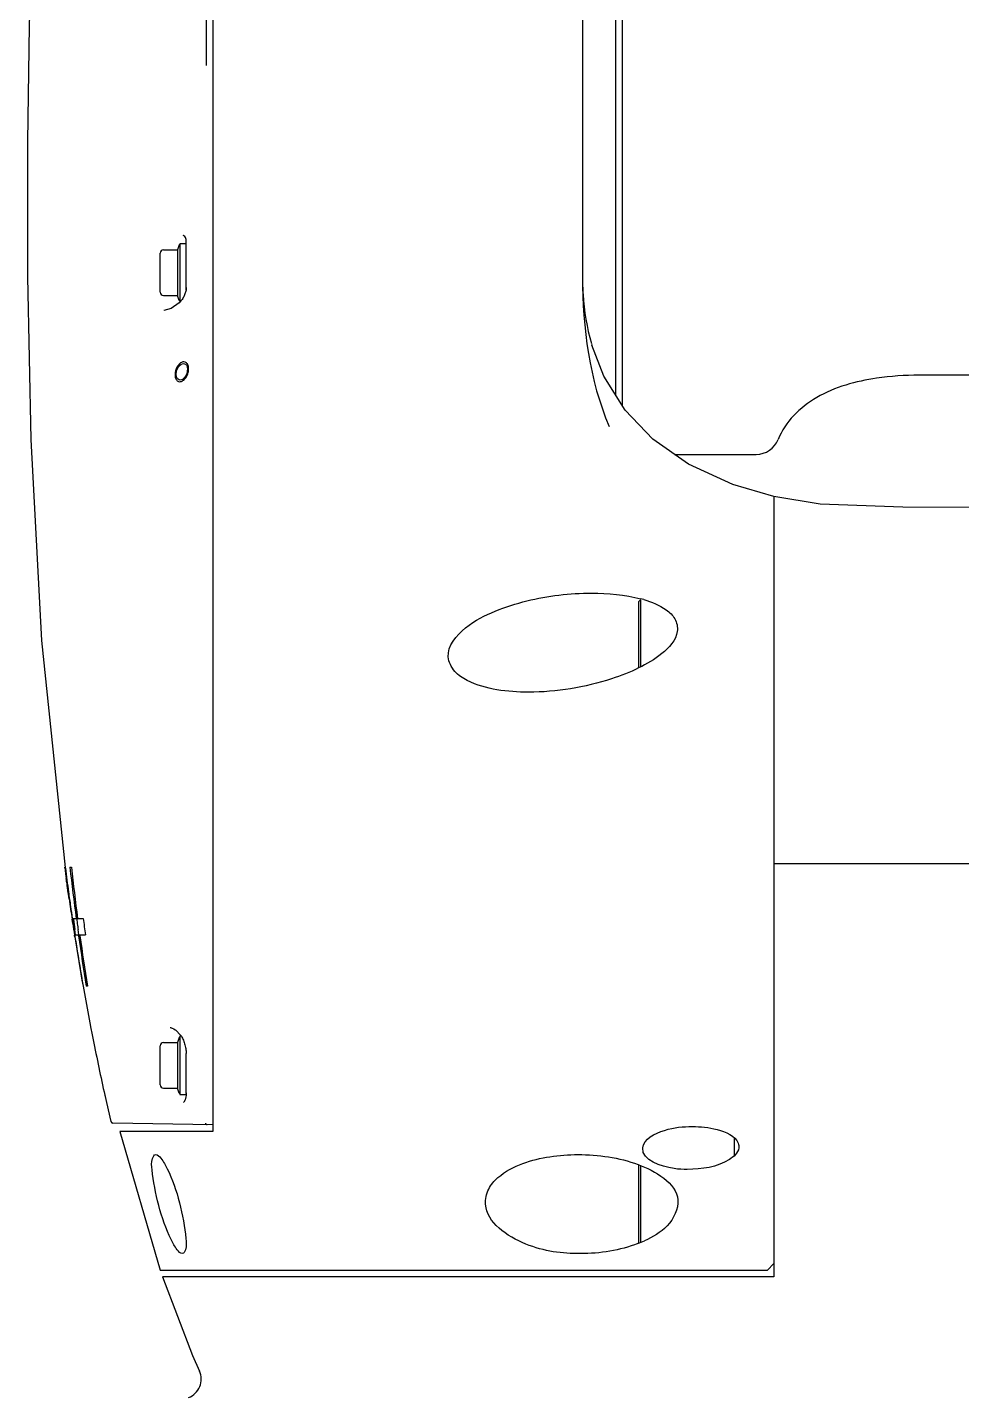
# Model space of a CAD drawing. Header units: millimetres. Extents: x 5828 to 6704, y 123 to 421.
# Drawn here: x 6346.54 to 6353.61, y 233.7 to 244.08 of the extents above; entities that cross this region are included whole.
import ezdxf

# ---------------------------------------------------------------- set-up
doc = ezdxf.new("R2010")
doc.units = ezdxf.units.MM
doc.layers.add('外形图', color=7, linetype='Continuous')

msp = doc.modelspace()

# ---------------------------------------------------------------- linework, layer by layer
at = {"layer": '外形图', "linetype": 'Continuous'}
for p, q in [((6350.9935, 251.5937), (6350.9935, 241.2948)), ((6351.0435, 251.5942), (6351.0435, 241.2145)), ((6347.9434, 251.4897), (6347.9434, 235.7185)), ((6350.7435, 249.9578), (6350.7435, 242.1856)), ((6347.8934, 244.6122), (6347.8934, 243.7877)), ((6347.6898, 242.4288), (6347.6761, 242.3911)), ((6347.7434, 242.4386), (6347.6934, 242.4386)), ((6347.6934, 242.4386), (6347.6934, 241.9986)), ((6347.7434, 242.4415), (6347.7434, 242.455)), ((6347.7434, 242.1458), (6347.7434, 242.4415)), ((6347.5459, 242.0711), (6347.5459, 242.3661)), ((6347.5709, 242.3911), (6347.6761, 242.3911)), ((6347.6761, 242.3911), (6347.6761, 242.0461)), ((6347.7434, 242.0891), (6347.7434, 242.1458)), ((6347.5709, 242.0461), (6347.6761, 242.0461)), ((6347.6888, 241.9919), (6347.6299, 241.9492)), ((6347.6898, 242.0085), (6347.6761, 242.0461)), ((6347.7021, 242.0051), (6347.6888, 241.9919)), ((6347.6934, 241.9986), (6347.6956, 241.9986)), ((6347.6299, 241.9492), (6347.5736, 241.933)), ((6347.5736, 241.933), (6347.5737, 241.933)), ((6350.8129, 241.6782), (6350.815, 241.6709)), ((6360.5936, 241.4436), (6353.2935, 241.4436)), ((6351.4412, 240.8436), (6352.0597, 240.8436)), ((6352.1935, 240.5253), (6352.1935, 234.6185)), ((6351.1685, 239.7286), (6351.1835, 239.7436)), ((6351.1685, 239.7286), (6351.1685, 239.228)), ((6351.1835, 239.7436), (6351.1835, 239.2352)), ((6367.0176, 237.7436), (6352.1935, 237.7436)), ((6346.8236, 237.7184), (6346.8268, 237.7184)), ((6346.8243, 237.7119), (6346.8236, 237.7184)), ((6346.8268, 237.7184), (6346.8276, 237.7122)), ((6346.8349, 237.6283), (6346.8344, 237.6323)), ((6346.8619, 237.7184), (6346.8733, 237.7184)), ((6346.8502, 237.5254), (6346.8421, 237.5811)), ((6346.849, 237.5297), (6346.8495, 237.5259)), ((6346.8562, 237.4787), (6346.849, 237.5297)), ((6346.8836, 237.2931), (6346.8788, 237.3248)), ((6346.88, 237.3298), (6346.8807, 237.3249)), ((6346.8807, 237.3249), (6346.8816, 237.3187)), ((6346.8872, 237.3309), (6346.9632, 237.3309)), ((6346.8883, 237.3242), (6346.8874, 237.3309)), ((6346.9054, 237.2059), (6346.8992, 237.2476)), ((6346.9306, 237.2059), (6346.9245, 237.2476)), ((6346.8981, 237.1998), (6346.8973, 237.2046)), ((6346.8981, 237.1999), (6346.8994, 237.1914)), ((6346.8994, 237.1914), (6346.8981, 237.1998)), ((6346.8994, 237.2002), (6346.9004, 237.1941)), ((6346.9054, 237.2059), (6346.9793, 237.2059)), ((6346.9283, 237.1985), (6346.9273, 237.2059)), ((6346.9375, 237.2059), (6346.9383, 237.2)), ((6346.9617, 236.8183), (6346.9617, 236.8183)), ((6346.962, 236.8183), (6346.9617, 236.8183)), ((6346.9617, 236.8183), (6347.0183, 236.5119)), ((6346.9956, 236.8184), (6346.9862, 236.8184)), ((6347.0183, 236.5119), (6347.0185, 236.5105)), ((6347.6274, 236.5025), (6347.6212, 236.5023)), ((6347.6298, 236.5023), (6347.6274, 236.5025)), ((6347.65, 236.4941), (6347.6595, 236.4881)), ((6347.6596, 236.488), (6347.6595, 236.4881)), ((6347.6596, 236.488), (6347.6646, 236.4844)), ((6347.6646, 236.4844), (6347.7003, 236.4474)), ((6347.5709, 236.3911), (6347.6761, 236.3911)), ((6347.6898, 236.4287), (6347.6761, 236.3911)), ((6347.6761, 236.3911), (6347.6761, 236.046)), ((6347.7064, 236.4386), (6347.6934, 236.4386)), ((6347.6934, 236.4386), (6347.6934, 235.9985)), ((6347.7216, 236.4087), (6347.7249, 236.4001)), ((6347.7249, 236.4001), (6347.728, 236.3913)), ((6347.728, 236.3913), (6347.7309, 236.3823)), ((6347.5459, 236.071), (6347.5459, 236.3661)), ((6347.7433, 236.3128), (6347.7434, 236.3081)), ((6347.7434, 236.2738), (6347.7434, 236.3081)), ((6347.7434, 236.0133), (6347.7434, 236.2738)), ((6347.127, 235.9921), (6347.1733, 235.793)), ((6347.127, 235.9921), (6347.1284, 235.9859)), ((6347.5709, 236.046), (6347.6761, 236.046)), ((6347.6898, 236.0084), (6347.6761, 236.046)), ((6347.6934, 235.9985), (6347.7427, 235.9985)), ((6347.7376, 235.9683), (6347.7344, 235.9575)), ((6347.7434, 236.0106), (6347.7433, 236.0045)), ((6347.7434, 236.007), (6347.7434, 236.0133)), ((6347.7257, 235.9404), (6347.7232, 235.938)), ((6347.7344, 235.9576), (6347.7257, 235.9404)), ((6347.9434, 235.7684), (6347.1876, 235.7815)), ((6347.9434, 235.7185), (6347.2414, 235.7185)), ((6347.2414, 235.7185), (6347.5457, 234.6685)), ((6351.8935, 235.5361), (6351.8935, 235.6685)), ((6351.1685, 235.4657), (6351.1685, 234.8737)), ((6351.1835, 235.4599), (6351.1835, 234.8795)), ((6352.1435, 234.6685), (6352.1935, 234.7185)), ((6347.5457, 234.6685), (6352.1435, 234.6685)), ((6352.1935, 234.6185), (6347.5629, 234.6185))]:
    msp.add_line(p, q, dxfattribs=at)
for points in [[(6346.6514, 246.7079), (6346.626, 246.1577), (6346.6001, 245.5399), (6346.5756, 244.8546), (6346.5547, 244.0866), (6346.5408, 243.2115), (6346.5404, 242.1878), (6346.5665, 240.9575), (6346.6472, 239.4361), (6346.8255, 237.7178)], [(6347.7413, 242.0871), (6347.7398, 242.0799), (6347.7379, 242.0728), (6347.7358, 242.0658), (6347.7334, 242.0587)], [(6347.7434, 242.1067), (6347.7432, 242.1012), (6347.7425, 242.0942), (6347.7413, 242.0871)], [(6347.712, 242.0171), (6347.7074, 242.011), (6347.7021, 242.0051)], [(6347.7334, 242.0587), (6347.7306, 242.0516), (6347.7276, 242.0444), (6347.7242, 242.0374), (6347.7204, 242.0304), (6347.7164, 242.0236), (6347.712, 242.0171)], [(6352.1935, 240.5254), (6351.8822, 240.6159), (6351.5466, 240.7698), (6351.2772, 240.9584), (6351.0654, 241.1793), (6350.9053, 241.4364), (6350.8151, 241.6707)], [(6356.806, 240.4436), (6354.1768, 240.442), (6353.1697, 240.4434), (6352.5431, 240.4675), (6352.1935, 240.5254)], [(6347.6285, 236.5024), (6347.6362, 236.5006), (6347.65, 236.4941)], [(6347.7003, 236.4474), (6347.7016, 236.4456), (6347.706, 236.4393), (6347.7102, 236.4323)], [(6347.7102, 236.4323), (6347.7142, 236.4249), (6347.718, 236.4169), (6347.7216, 236.4087)], [(6347.7309, 236.3823), (6347.7335, 236.3732), (6347.7358, 236.3641)], [(6347.7358, 236.3641), (6347.7378, 236.3551), (6347.7395, 236.3461), (6347.7409, 236.3374), (6347.7421, 236.3289), (6347.7429, 236.3206), (6347.7433, 236.3128)], [(6347.7433, 236.0045), (6347.7421, 235.9917), (6347.7402, 235.9795), (6347.7376, 235.9683)], [(6347.1733, 235.793), (6347.1791, 235.7843), (6347.1876, 235.7815)], [(6347.8877, 235.7818), (6347.8894, 235.7792), (6347.8915, 235.7767), (6347.8942, 235.7743), (6347.8972, 235.7722), (6347.9006, 235.7705), (6347.9052, 235.7693)], [(6347.5629, 234.6185), (6347.7913, 234.0237), (6347.8433, 233.9046)]]:
    msp.add_lwpolyline(points, dxfattribs=at)
for centre, radius, start, end in [((6347.7039, 242.4236), 0.015, 134.44366, 160), ((6347.5709, 242.3661), 0.025, 90, 180), ((6347.5709, 242.0711), 0.025, 180, 270), ((6347.7039, 242.0136), 0.015, 200, 225.55634), ((6352.0597, 241.0213), 0.1776, 270, 338.51766), ((6350.9484, 238.8613), 0.9202, 73.66097, 75.07658), ((6352.3032, 238.3556), 5.5166, 186.70078, 187.18482), ((6367.453, 240.3417), 20.7923, 187.26529, 187.7728), ((6349.9334, 238.0571), 3.128, 187.18908, 187.8054), ((6366.4566, 239.9559), 19.7221, 186.5145, 187.64893), ((6366.325, 239.893), 19.5729, 186.37903, 187.52179), ((6366.9873, 240.2784), 20.3224, 187.77359, 188.08362), ((6366.9225, 240.3461), 20.2701, 188.13222, 188.57203), ((6366.6686, 240.2332), 20.0004, 188.08373, 188.34696), ((6366.2968, 240.1784), 19.6246, 188.37918, 188.72903), ((6353.6058, 238.2372), 6.7792, 187.74049, 188.39418), ((6352.2091, 238.0413), 5.3438, 187.71653, 188.09024), ((6366.4377, 240.2729), 19.7798, 188.66453, 188.92386), ((6355.401, 238.4958), 8.5679, 188.09512, 188.37669), ((6365.6696, 240.15), 19.002, 188.95731, 190.098), ((6365.9795, 240.1298), 19.3037, 188.7476, 188.96967), ((6365.387, 240.035), 18.7036, 188.96593, 189.90309), ((6364.8376, 239.7325), 18.0876, 188.05341, 189.2715), ((6364.7137, 239.6743), 17.9468, 187.92447, 189.15667), ((6347.5709, 236.3661), 0.025, 90, 180), ((6347.7039, 236.4236), 0.015, 134.44366, 160), ((6347.5709, 236.071), 0.025, 180, 270), ((6347.7039, 236.0135), 0.015, 200, 225.55634), ((6350.8401, 235.7058), 0.896, 291.1753, 294.51037), ((6347.7063, 233.8435), 0.15, 291.46541, 24.03684)]:
    msp.add_arc(centre, radius, start, end, dxfattribs=at)
for points, knots in [([(6347.7244, 242.4987), (6347.7236, 242.499), (6347.7219, 242.4996), (6347.7202, 242.4998), (6347.7193, 242.4998)], [0, 0, 0, 0, 0.4999155, 1, 1, 1, 1]), ([(6347.7434, 242.455), (6347.7434, 242.465), (6347.7411, 242.4815), (6347.7304, 242.4962), (6347.7244, 242.4987)], [0, 0, 0, 0, 0.6073114, 1, 1, 1, 1]), ([(6350.7435, 242.1856), (6350.7435, 242.1414), (6350.7488, 241.9725), (6350.7759, 241.8038), (6350.8111, 241.684)], [0, 0, 0, 0, 0.2610971, 1, 1, 1, 1]), ([(6347.6672, 241.4544), (6347.6674, 241.4591), (6347.6683, 241.4684), (6347.6705, 241.4776), (6347.6719, 241.482)], [0, 0, 0, 0, 0.500851, 1, 1, 1, 1]), ([(6347.7218, 241.5315), (6347.7275, 241.5315), (6347.7402, 241.527), (6347.7471, 241.5155), (6347.7491, 241.5089)], [0, 0, 0, 0, 0.4507313, 1, 1, 1, 1]), ([(6347.7519, 241.4841), (6347.7517, 241.4794), (6347.7507, 241.47), (6347.7485, 241.4609), (6347.7471, 241.4564)], [0, 0, 0, 0, 0.5003335, 1, 1, 1, 1]), ([(6347.7491, 241.5089), (6347.7503, 241.5052), (6347.7519, 241.4969), (6347.7521, 241.4885), (6347.7519, 241.4841)], [0, 0, 0, 0, 0.4723906, 1, 1, 1, 1]), ([(6347.6698, 241.4294), (6347.6687, 241.4332), (6347.6672, 241.4415), (6347.667, 241.45), (6347.6672, 241.4544)], [0, 0, 0, 0, 0.4727242, 1, 1, 1, 1]), ([(6347.6967, 241.4065), (6347.6912, 241.4065), (6347.6784, 241.4111), (6347.6719, 241.4228), (6347.6698, 241.4294)], [0, 0, 0, 0, 0.4476122, 1, 1, 1, 1]), ([(6353.2935, 241.4436), (6353.1854, 241.4436), (6352.9188, 241.4237), (6352.5151, 241.3193), (6352.2776, 241.0899), (6352.225, 240.9562)], [0, 0, 0, 0, 0.263231, 0.6501377, 1, 1, 1, 1]), ([(6350.3346, 239.0436), (6350.2547, 239.0436), (6350.0963, 239.054), (6349.9031, 239.1069), (6349.769, 239.1936), (6349.689, 239.3568), (6349.8557, 239.5522), (6350.0769, 239.6615), (6350.3985, 239.7652), (6350.6475, 239.7936), (6350.8119, 239.7936)], [0, 0, 0, 0, 0.1217054, 0.2409851, 0.300351, 0.3614775, 0.4912144, 0.62177, 0.7496573, 1, 1, 1, 1]), ([(6351.2073, 239.7443), (6351.2671, 239.7268), (6351.3555, 239.6918), (6351.4517, 239.6043), (6351.4791, 239.4626), (6351.3451, 239.3242), (6351.2303, 239.2573), (6351.1687, 239.2272)], [0, 0, 0, 0, 0.2369916, 0.3556568, 0.4787851, 0.7394284, 1, 1, 1, 1]), ([(6351.1687, 239.2272), (6351.1028, 239.1949), (6350.8357, 239.091), (6350.5472, 239.0436), (6350.3346, 239.0436)], [0, 0, 0, 0, 0.2567181, 1, 1, 1, 1]), ([(6346.8421, 237.5811), (6346.8409, 237.5884), (6346.8384, 237.6041), (6346.8361, 237.6199), (6346.8349, 237.6283)], [0, 0, 0, 0, 0.4648087, 1, 1, 1, 1]), ([(6347.0185, 236.5106), (6347.0248, 236.4781), (6347.0602, 236.3051), (6347.0954, 236.1321), (6347.127, 235.9921)], [0, 0, 0, 0, 0.1872833, 1, 1, 1, 1]), ([(6351.2001, 235.5935), (6351.2065, 235.6639), (6351.3744, 235.744), (6351.5042, 235.756), (6351.575, 235.756)], [0, 0, 0, 0, 0.499492, 1, 1, 1, 1]), ([(6351.575, 235.756), (6351.6382, 235.756), (6351.758, 235.7437), (6351.899, 235.6879), (6351.9222, 235.6291)], [0, 0, 0, 0, 0.4997025, 1, 1, 1, 1]), ([(6351.5373, 235.431), (6351.5042, 235.431), (6351.3866, 235.4361), (6351.1916, 235.4991), (6351.2001, 235.5935)], [0, 0, 0, 0, 0.2590904, 1, 1, 1, 1]), ([(6351.9222, 235.6291), (6351.9245, 235.6234), (6351.9278, 235.6117), (6351.928, 235.5995), (6351.9272, 235.5935)], [0, 0, 0, 0, 0.5034171, 1, 1, 1, 1]), ([(6347.7133, 234.7935), (6347.6975, 234.7935), (6347.6625, 234.8357), (6347.6003, 234.9505), (6347.5275, 235.1568), (6347.4896, 235.3708), (6347.4768, 235.4941), (6347.4993, 235.5435), (6347.512, 235.5435)], [0, 0, 0, 0, 0.0584377, 0.171423, 0.5093042, 0.848359, 0.9531485, 1, 1, 1, 1]), ([(6347.512, 235.5435), (6347.5281, 235.5435), (6347.5642, 235.5022), (6347.6278, 235.3871), (6347.7, 235.1811), (6347.736, 234.9658), (6347.7473, 234.8435), (6347.7258, 234.7935), (6347.7133, 234.7935)], [0, 0, 0, 0, 0.0595082, 0.1726839, 0.51007, 0.8489463, 0.9537129, 1, 1, 1, 1]), ([(6350.7292, 234.7935), (6350.5889, 234.7935), (6350.3204, 234.8238), (6349.9766, 235.0552), (6350.0237, 235.2856), (6350.1236, 235.3992), (6350.2874, 235.4835), (6350.496, 235.5334), (6350.6383, 235.5435), (6350.7093, 235.5435)], [0, 0, 0, 0, 0.2448689, 0.4940533, 0.5620087, 0.6271215, 0.7523113, 0.8761671, 1, 1, 1, 1]), ([(6351.1644, 235.4684), (6351.2906, 235.4221), (6351.5411, 235.2767), (6351.3987, 234.9845), (6351.2744, 234.9191), (6351.2118, 234.8905)], [0, 0, 0, 0, 0.4905638, 0.7490139, 1, 1, 1, 1])]:
    msp.add_open_spline(points, degree=3, knots=knots, dxfattribs=at)
for points in [[(6350.7435, 242.1856), (6350.7435, 241.8024), (6350.7953, 241.4063), (6350.9459, 241.0539)], [(6347.7244, 241.544), (6347.7164, 241.544), (6347.7, 241.5383), (6347.6776, 241.5151), (6347.6627, 241.4837), (6347.6567, 241.4509), (6347.6605, 241.42), (6347.6735, 241.3992), (6347.6868, 241.394), (6347.6943, 241.394)], [(6347.6719, 241.482), (6347.679, 241.5044), (6347.6984, 241.5315), (6347.7218, 241.5315)], [(6347.6943, 241.394), (6347.7022, 241.394), (6347.7186, 241.3998), (6347.7412, 241.4231), (6347.7565, 241.4544), (6347.7629, 241.4873), (6347.759, 241.5183), (6347.7455, 241.5388), (6347.732, 241.544), (6347.7244, 241.544)], [(6347.7471, 241.4564), (6347.7399, 241.4339), (6347.7204, 241.4065), (6347.6967, 241.4065)], [(6350.8119, 239.7936), (6350.9372, 239.7936), (6351.0643, 239.7827), (6351.1854, 239.7505)], [(6346.9632, 237.3309), (6346.9684, 237.2892), (6346.9736, 237.2475), (6346.9795, 237.2059)], [(6351.9272, 235.5935), (6351.9218, 235.5562), (6351.8877, 235.5257), (6351.8557, 235.5058)], [(6350.7093, 235.5435), (6350.863, 235.5435), (6351.02, 235.5214), (6351.1644, 235.4684)], [(6351.8557, 235.5058), (6351.763, 235.4484), (6351.6463, 235.431), (6351.5373, 235.431)], [(6351.1637, 234.8703), (6351.0266, 234.8171), (6350.8763, 234.7935), (6350.7292, 234.7935)]]:
    msp.add_open_spline(points, degree=3, dxfattribs=at)

doc.saveas('drawing.dxf')
